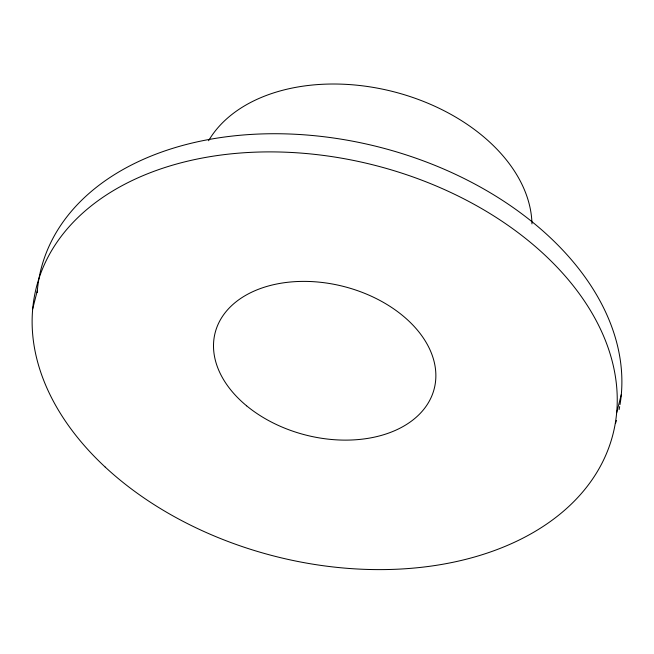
<?xml version="1.0" encoding="UTF-8"?>
<svg xmlns="http://www.w3.org/2000/svg" width="654" height="654" viewBox="0 0 654 654"><rect width="100%" height="100%" fill="white"/><g stroke="black" fill="none" stroke-linecap="round" stroke-linejoin="round"><path stroke-width="0.98" d="M32.7 308.811L37.327 290.646M616.673 412.69L621.3 394.526M616.403 420.489A297.505 201.759 14.3 0 1 615.512 423.424M37.164 292.591A297.505 201.759 14.3 0 1 353.626 141.378A297.505 201.759 14.3 0 1 620.017 404.589M619.665 406.592A297.505 201.759 14.3 0 1 619.093 409.592M208.577 140.733A170.007 115.292 14.3 0 1 393.79 91.773A170.007 115.292 14.3 0 1 531.964 223.889M105.204 467.07A297.505 201.759 14.3 0 0 601.958 463.277A297.505 201.759 14.3 0 0 266.897 151.9A297.505 201.759 14.3 0 0 105.204 467.07M246.656 405.856A113.052 76.665 14.3 0 0 432.286 394.754A113.052 76.665 14.3 0 0 295.118 281.645A113.052 76.665 14.3 0 0 246.656 405.856"/></g></svg>
